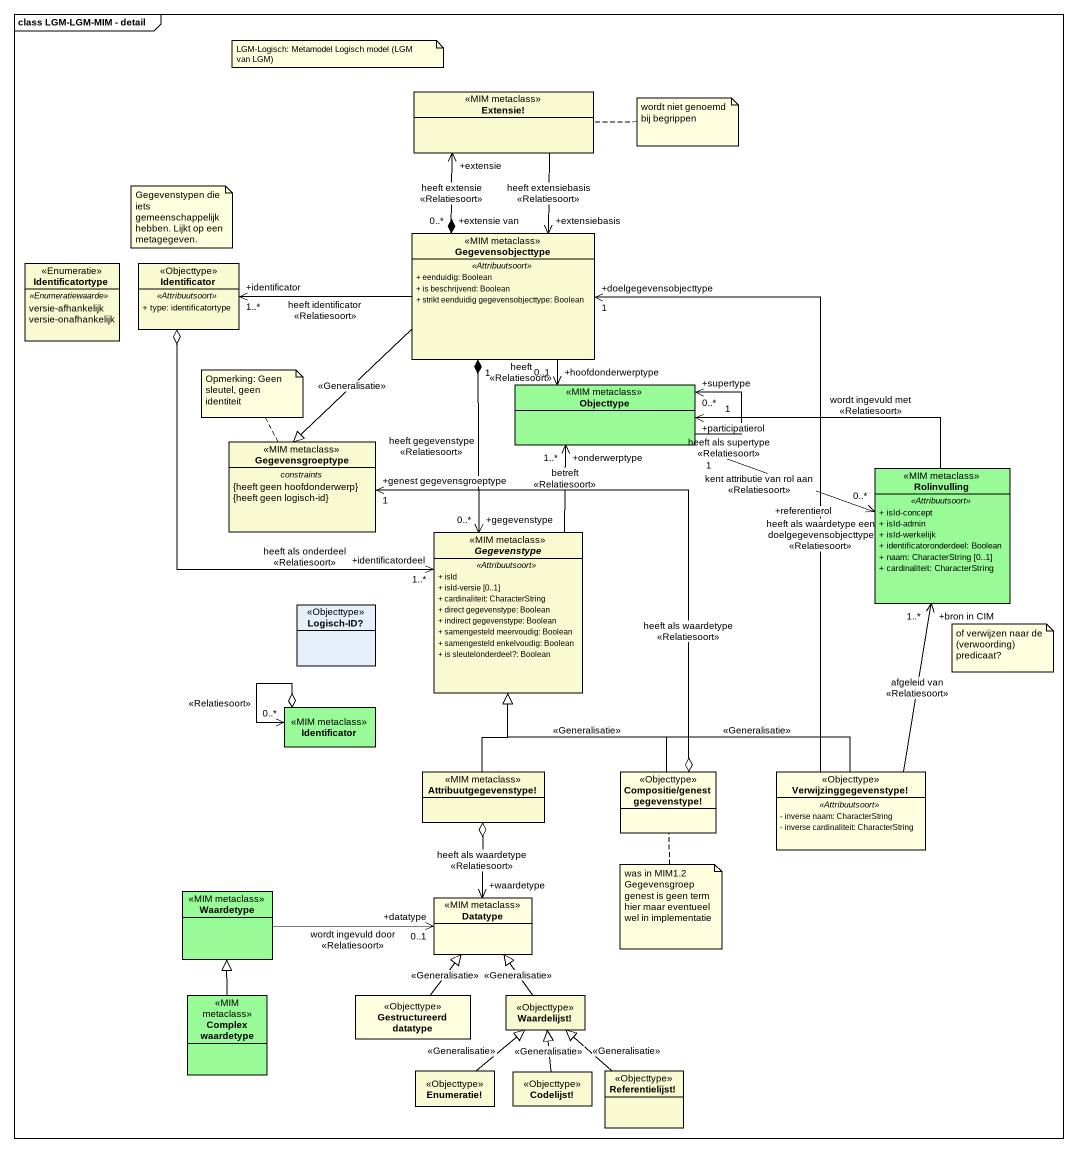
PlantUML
@startuml
mainframe class LGM-LGM-MIM - detail
hide circle
hide empty members
skinparam classAttributeIconSize 0
class "Extensie!" as Extensie <<MIM metaclass>> #FAFAD2
class Gegevensobjecttype <<MIM metaclass>> #FAFAD2 {
  .. <<Attribuutsoort>> ..
  + eenduidig: Boolean
  + is beschrijvend: Boolean
  + strikt eenduidig gegevensobjecttype: Boolean
}
enum Identificatortype <<Enumeratie>> #FAFAD2 {
  .. <<Enumeratiewaarde>> ..
  versie-afhankelijk
  versie-onafhankelijk
}
class Identificator <<Objecttype>> #FAFAD2 {
  .. <<Attribuutsoort>> ..
  + type: identificatortype
}
class Objecttype <<MIM metaclass>> #98FB98
class Gegevensgroeptype <<MIM metaclass>> #FAFAD2 {
  -- constraints --
  {heeft geen hoofdonderwerp}
  {heeft geen logisch-id}
}
class Rolinvulling <<MIM metaclass>> #98FB98 {
  .. <<Attribuutsoort>> ..
  + isId-concept
  + isId-admin
  + isId-werkelijk
  + identificatoronderdeel: Boolean
  + naam: CharacterString [0..1]
  + cardinaliteit: CharacterString
}
abstract class Gegevenstype <<MIM metaclass>> #FAFAD2 {
  .. <<Attribuutsoort>> ..
  + isId
  + isId-versie [0..1]
  + cardinaliteit: CharacterString
  + direct gegevenstype: Boolean
  + indirect gegevenstype: Boolean
  + samengesteld meervoudig: Boolean
  + samengesteld enkelvoudig: Boolean
  + is sleutelonderdeel?: Boolean
}
class "Logisch-ID?" as Logisch_ID <<Objecttype>>
class "Identificator" as Identificator_2 <<MIM metaclass>> #98FB98
class "Attribuutgegevenstype!" as Attribuutgegevenstype <<MIM metaclass>> #FAFAD2
class "Compositie/genest gegevenstype!" as Compositie_genest <<Objecttype>> #FFFFE0
class "Verwijzinggegevenstype!" as Verwijzinggegevenstype <<Objecttype>> #FFFFE0 {
  .. <<Attribuutsoort>> ..
  - inverse naam: CharacterString
  - inverse cardinaliteit: CharacterString
}
class Waardetype <<MIM metaclass>> #98FB98
class Datatype <<MIM metaclass>> #FFFFE0
class "Complex waardetype" as Complex_waardetype <<MIM metaclass>> #98FB98
class "Gestructureerd datatype" as Gestructureerd_datatype <<Objecttype>> #FFFFE0
class "Waardelijst!" as Waardelijst <<Objecttype>> #FAFAD2
class "Enumeratie!" as Enumeratie <<Objecttype>> #FAFAD2
class "Codelijst!" as Codelijst <<Objecttype>> #FAFAD2
class "Referentielijst!" as Referentielijst <<Objecttype>> #FAFAD2
Extensie --> "+extensiebasis" Gegevensobjecttype : heeft extensiebasis\n<<Relatiesoort>>
Gegevensobjecttype "+extensie van\n0..*" *-up-> "+extensie" Extensie : heeft extensie\n<<Relatiesoort>>
Gegevensobjecttype -left-> "+identificator\n1..*" Identificator : heeft identificator\n<<Relatiesoort>>
Gegevensobjecttype --> "+hoofdonderwerptype\n0..1" Objecttype : heeft\n<<Relatiesoort>>
Gegevensobjecttype --|> Gegevensgroeptype : <<Generalisatie>>
Gegevensobjecttype "1" *--> "+gegevenstype\n0..*" Gegevenstype : heeft gegevenstype\n<<Relatiesoort>>
Identificator o--> "+identificatordeel\n1..*" Gegevenstype : heeft als onderdeel\n<<Relatiesoort>>
Objecttype --> "+supertype\n0..*" Objecttype : heeft als supertype\n<<Relatiesoort>>
Objecttype "1" -right-> "+referentierol\n0..*" Rolinvulling : kent attributie van rol aan\n<<Relatiesoort>>
Rolinvulling -left-> "+participatierol\n1" Objecttype : wordt ingevuld met\n<<Relatiesoort>>
Gegevenstype -up-> "+onderwerptype\n1..*" Objecttype : betreft\n<<Relatiesoort>>
Identificator_2 o--> "0..*" Identificator_2 : <<Relatiesoort>>
Attribuutgegevenstype -up-|> Gegevenstype
Attribuutgegevenstype o--> "+waardetype" Datatype : heeft als waardetype\n<<Relatiesoort>>
Compositie_genest o-up-> "+genest gegevensgroeptype\n1" Gegevensgroeptype : heeft als waardetype\n<<Relatiesoort>>
Compositie_genest -up-|> Gegevenstype : <<Generalisatie>>
Verwijzinggegevenstype -up-> "+doelgegevensobjecttype\n1" Gegevensobjecttype : heeft als waardetype een doelgegevensobjecttype\n<<Relatiesoort>>
Verwijzinggegevenstype -up-> "+bron in CIM\n1..*" Rolinvulling : afgeleid van\n<<Relatiesoort>>
Verwijzinggegevenstype -left-|> Gegevenstype : <<Generalisatie>>
Waardetype -right-> "+datatype\n0..1" Datatype : wordt ingevuld door\n<<Relatiesoort>>
Complex_waardetype -up-|> Waardetype
Gestructureerd_datatype -up-|> Datatype : <<Generalisatie>>
Waardelijst -up-|> Datatype : <<Generalisatie>>
Enumeratie -up-|> Waardelijst : <<Generalisatie>>
Codelijst -up-|> Waardelijst : <<Generalisatie>>
Referentielijst -up-|> Waardelijst : <<Generalisatie>>
note as N1
  LGM-Logisch: Metamodel Logisch model (LGM van LGM)
end note
note right of Extensie : wordt niet genoemd bij begrippen
note as N3
  Gegevenstypen die iets gemeenschappelijkhebben. Lijkt op een metagegeven.
end note
note top of Gegevensgroeptype : Opmerking: Geen sleutel, geen identiteit
note as N5
  of verwijzen naar de (verwoording) predicaat?
end note
note bottom of Compositie_genest
  was in MIM1.2 Gegevensgroep
  genest is geen term hier maar eventueel wel in implementatie
end note
@enduml
